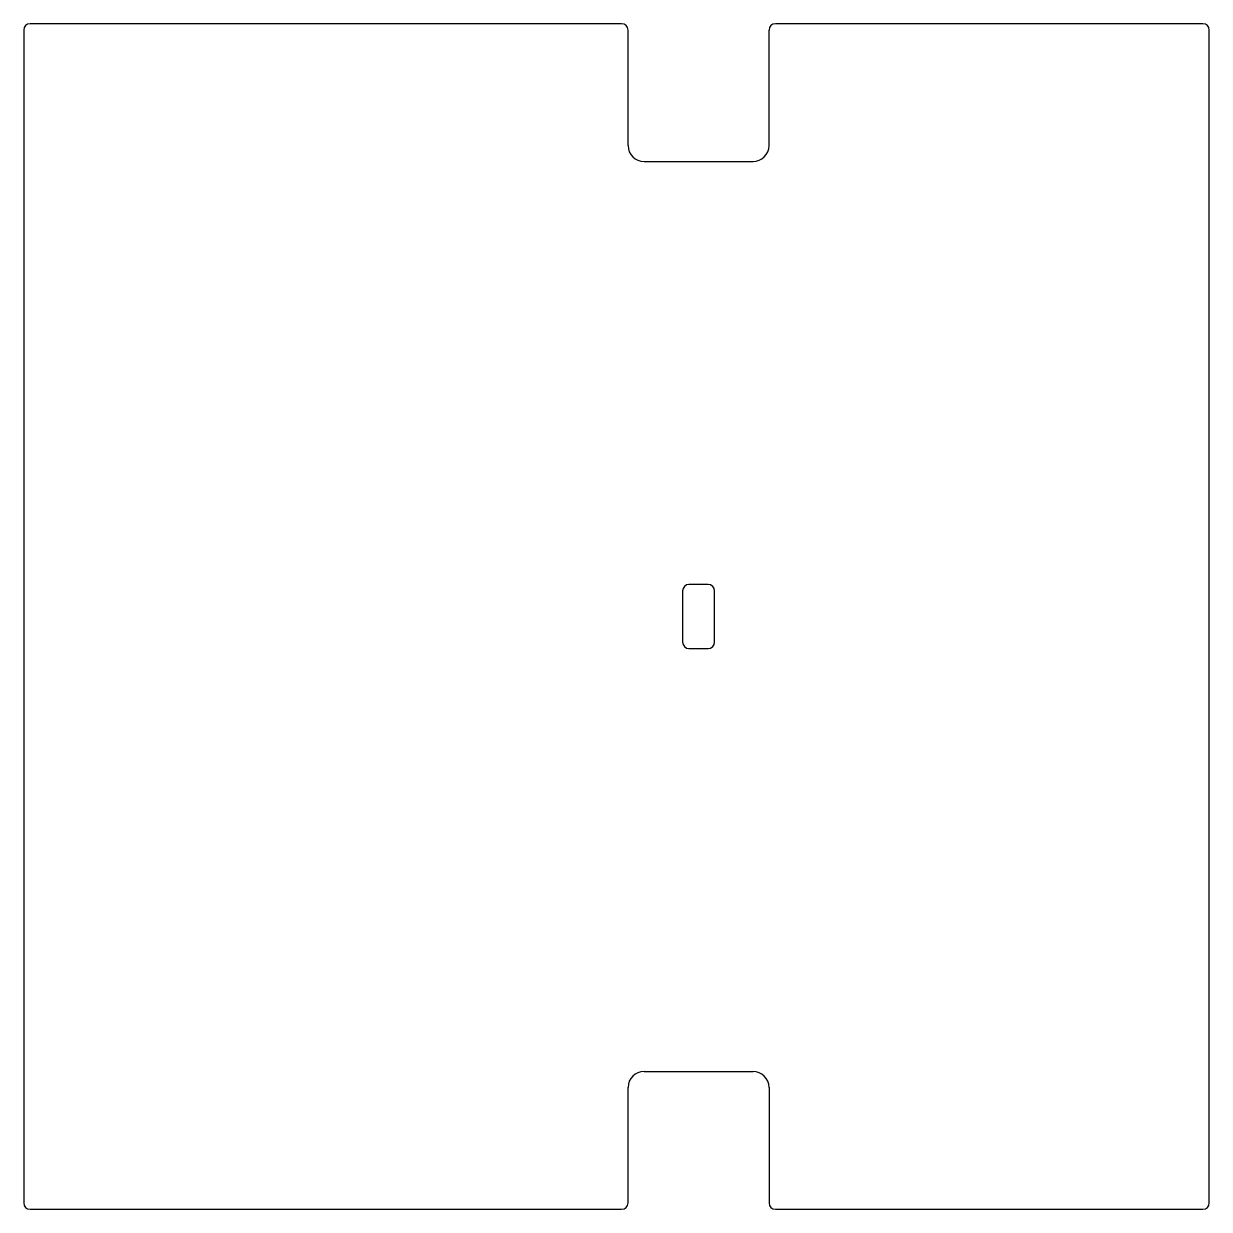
# Model space of a CAD drawing. Header units: millimetres. Extents: x -35 to 335, y -415 to -45.
import ezdxf

# ---------------------------------------------------------------- set-up
doc = ezdxf.new("R2010")
doc.units = ezdxf.units.MM

msp = doc.modelspace()

# ---------------------------------------------------------------- linework, layer by layer
at = {"color": 7, "linetype": 'Continuous', "lineweight": 25}
for p, q in [((-35, -47), (-35, -413)), ((151.6, -45), (-33, -45)), ((153.6, -83), (153.6, -47)), ((197.6, -83), (197.6, -47)), ((333, -45), (199.6, -45)), ((335, -413), (335, -47)), ((158.6, -88), (192.6, -88)), ((170.6, -222), (170.6, -238)), ((178.6, -220), (172.6, -220)), ((180.6, -238), (180.6, -222)), ((172.6, -240), (178.6, -240)), ((158.6, -372), (192.6, -372)), ((153.6, -413), (153.6, -377)), ((197.6, -377), (197.6, -413)), ((-33, -415), (151.6, -415)), ((199.6, -415), (333, -415))]:
    msp.add_line(p, q, dxfattribs=at)
for centre, radius, start, end in [((-33, -47), 2, 90, 180), ((151.6, -47), 2, 0, 90), ((199.6, -47), 2, 90, 180), ((333, -47), 2, 0, 90), ((158.6, -83), 5, 180, 270), ((192.6, -83), 5, 270, 0), ((172.6, -222), 2, 90, 180), ((178.6, -222), 2, 0, 90), ((172.6, -238), 2, 180, 270), ((178.6, -238), 2, 270, 0), ((158.6, -377), 5, 90, 180), ((192.6, -377), 5, 0, 90), ((-33, -413), 2, 180, 270), ((151.6, -413), 2, 270, 0), ((199.6, -413), 2, 180, 270), ((333, -413), 2, 270, 0)]:
    msp.add_arc(centre, radius, start, end, dxfattribs=at)

doc.saveas('drawing.dxf')
